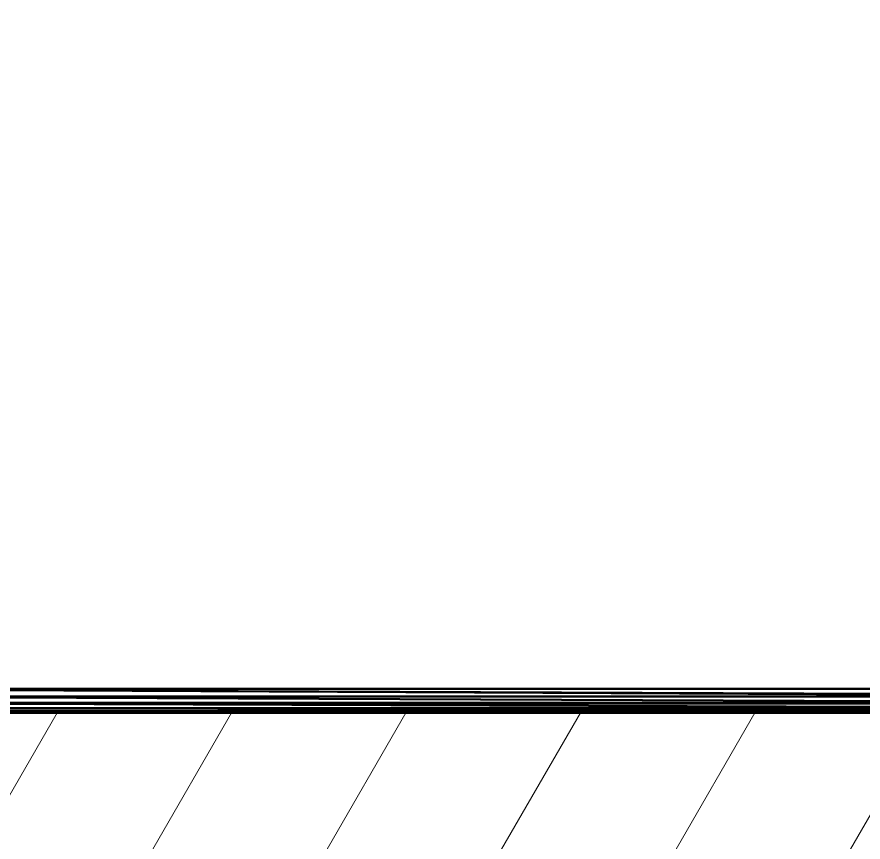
# Model space of a CAD drawing. Header units: millimetres. Extents: x -232 to 1390, y -69 to 653.
# Drawn here: x 447.01 to 464.8, y 87.19 to 104.53 of the extents above; entities that cross this region are included whole.
import ezdxf

# ---------------------------------------------------------------- set-up
doc = ezdxf.new("R2010")
doc.units = ezdxf.units.MM
doc.layers.add('Видимый контур (ГОСТ)', color=7, linetype='Continuous', lineweight=50)
doc.layers.add('Штриховка (ГОСТ)', color=7, linetype='Continuous', lineweight=18)

msp = doc.modelspace()

# ---------------------------------------------------------------- hatches: boundary and pattern name
at = {"layer": 'Штриховка (ГОСТ)'}
h = msp.add_hatch(dxfattribs=at)
h.set_pattern_fill('ANSI31', color=256, scale=25.4, angle=15, style=0)
h.set_pattern_definition([(60, (0, 0), (-2.74963, 1.587501), [])])
h.paths.add_polyline_path([(429.616, 53.09), (427.018, 53.602), (422.334, 54.715), (422.334, 54.715), (422.334, 51.61), (427.568, 50.426), (429.359, 50.088), (429.795, 50.075), (430.215, 50.187), (430.586, 50.415), (430.875, 50.74), (431.059, 51.134), (431.122, 51.565), (431.122, 52.847)])
h.paths.add_polyline_path([(474.517, 172.906), (473.392, 172.906), (459.434, 172.906), (459.284, 172.882), (459.125, 172.857), (458.978, 172.782), (458.846, 172.715), (458.739, 172.608), (458.625, 172.493), (458.582, 172.423), (458.543, 172.36), (458.511, 172.284), (458.482, 172.215), (458.463, 172.135), (458.446, 172.062), (458.439, 171.98), (458.434, 171.906), (458.434, 171.427), (458.434, 170.906), (458.44, 170.824), (458.446, 170.749), (458.465, 170.67), (458.482, 170.597), (458.514, 170.521), (458.543, 170.452), (458.585, 170.382), (458.625, 170.318), (458.73, 170.212), (458.846, 170.097), (458.99, 170.023), (459.125, 169.954), (459.271, 169.931), (459.434, 169.906), (474.345, 169.905), (475.822, 169.906), (475.822, 169.906), (476.206, 168.62), (477.181, 168.586), (477.813, 168.56), (477.813, 170.045), (477.813, 172.675), (477.743, 173.553), (477.533, 174.408), (477.387, 174.843), (475.673, 179.459), (473.587, 184.43), (471.242, 189.488), (468.701, 194.363), (465.99, 198.809), (464.566, 200.806), (463.09, 202.627), (461.554, 204.257), (459.948, 205.688), (458.259, 206.921), (456.475, 207.96), (454.58, 208.82), (452.564, 209.515), (450.425, 210.058), (448.166, 210.458), (445.798, 210.724), (443.334, 210.863), (440.792, 210.882), (438.191, 210.786), (432.887, 210.274), (427.568, 209.385), (422.334, 208.201), (422.334, 205.099), (422.334, 205.096), (427.018, 206.209), (429.616, 206.721), (432.22, 207.15), (434.82, 207.488), (437.397, 207.727), (439.93, 207.861), (442.398, 207.884), (444.776, 207.792), (447.041, 207.581), (449.174, 207.25), (451.16, 206.795), (452.993, 206.215), (454.68, 205.503), (456.245, 204.647), (457.724, 203.622), (459.152, 202.403), (460.547, 200.973), (461.918, 199.328), (463.268, 197.476), (464.595, 195.435), (465.897, 193.23), (467.169, 190.893), (468.406, 188.456), (470.746, 183.437), (472.83, 178.488), (474.526, 173.937), (474.861, 172.906)])
h.paths.add_polyline_path([(444.811, 172.053), (444.785, 172.215), (444.718, 172.348), (444.643, 172.493), (444.538, 172.599), (444.422, 172.715), (444.289, 172.782), (444.143, 172.857), (443.996, 172.88), (443.834, 172.906), (441.967, 172.906), (439.334, 172.906), (439.025, 172.857), (438.716, 172.808), (438.437, 172.666), (438.159, 172.524), (437.937, 172.302), (437.716, 172.081), (437.574, 171.802), (437.432, 171.524), (437.383, 171.215), (437.334, 170.906), (437.334, 129.906), (437.334, 88.906), (437.383, 88.597), (437.432, 88.288), (437.574, 88.009), (437.716, 87.73), (437.937, 87.509), (438.159, 87.288), (438.437, 87.145), (438.716, 87.003), (439.025, 86.954), (439.334, 86.906), (474.853, 86.906), (474.526, 85.875), (472.83, 81.324), (470.746, 76.374), (468.406, 71.355), (467.169, 68.919), (465.897, 66.581), (464.595, 64.376), (463.268, 62.335), (461.918, 60.483), (460.547, 58.838), (459.152, 57.408), (457.724, 56.189), (456.245, 55.164), (454.68, 54.308), (452.993, 53.596), (451.16, 53.016), (450.813, 52.932), (450.813, 52.932), (450.813, 52.657), (450.813, 51.803), (450.842, 51.622), (450.885, 51.343), (450.967, 51.18), (451.094, 50.928), (451.223, 50.798), (451.421, 50.597), (451.583, 50.512), (451.833, 50.382), (452.013, 50.351), (452.291, 50.303), (452.751, 50.368), (454.58, 50.991), (456.475, 51.851), (458.259, 52.891), (459.947, 54.123), (461.554, 55.554), (463.09, 57.184), (464.566, 59.005), (465.99, 61.002), (468.701, 65.448), (471.242, 70.323), (473.587, 75.381), (475.673, 80.352), (477.387, 84.968), (478.61, 88.774), (478.978, 89.968), (478.98, 89.975), (478.98, 89.975), (479.313, 91.191), (476.206, 91.191), (475.822, 89.906), (475.822, 89.906), (440.834, 89.906), (440.757, 89.918), (440.68, 89.93), (440.61, 89.966), (440.54, 90.001), (440.485, 90.056), (440.43, 90.112), (440.394, 90.181), (440.359, 90.251), (440.347, 90.328), (440.334, 90.406), (440.334, 129.906), (440.334, 169.406), (440.347, 169.483), (440.359, 169.56), (440.394, 169.63), (440.43, 169.699), (440.485, 169.755), (440.54, 169.81), (440.61, 169.846), (440.68, 169.881), (440.757, 169.893), (440.834, 169.906), (442.546, 169.906), (443.834, 169.906), (443.982, 169.929), (444.143, 169.954), (444.276, 170.022), (444.422, 170.097), (444.528, 170.202), (444.643, 170.318), (444.711, 170.451), (444.785, 170.597), (444.809, 170.744), (444.834, 170.906), (444.834, 171.383), (444.834, 171.906)])

# ---------------------------------------------------------------- linework, layer by layer
at = {"layer": 'Видимый контур (ГОСТ)'}
for p, q in [((473.5, 90.251), (440.834, 90.406)), ((473.504, 90.265), (440.834, 90.406)), ((473.545, 90.406), (440.834, 90.406)), ((440.834, 90.251), (473.471, 90.119)), ((473.498, 90.241), (440.834, 90.251)), ((473.47, 90.112), (440.834, 90.251)), ((440.834, 90.251), (473.5, 90.251)), ((473.456, 90.001), (440.834, 90.112)), ((473.466, 90.092), (440.834, 90.112)), ((440.834, 90.112), (473.47, 90.112)), ((473.456, 89.982), (440.834, 90.001)), ((473.456, 90), (440.834, 90.001)), ((440.834, 90.001), (473.456, 90.001)), ((473.456, 89.982), (440.834, 89.93)), ((473.462, 89.927), (440.834, 89.93)), ((475.822, 89.906), (440.834, 89.906)), ((475.751, 89.906), (440.834, 89.906))]:
    msp.add_line(p, q, dxfattribs=at)

doc.saveas('drawing.dxf')
